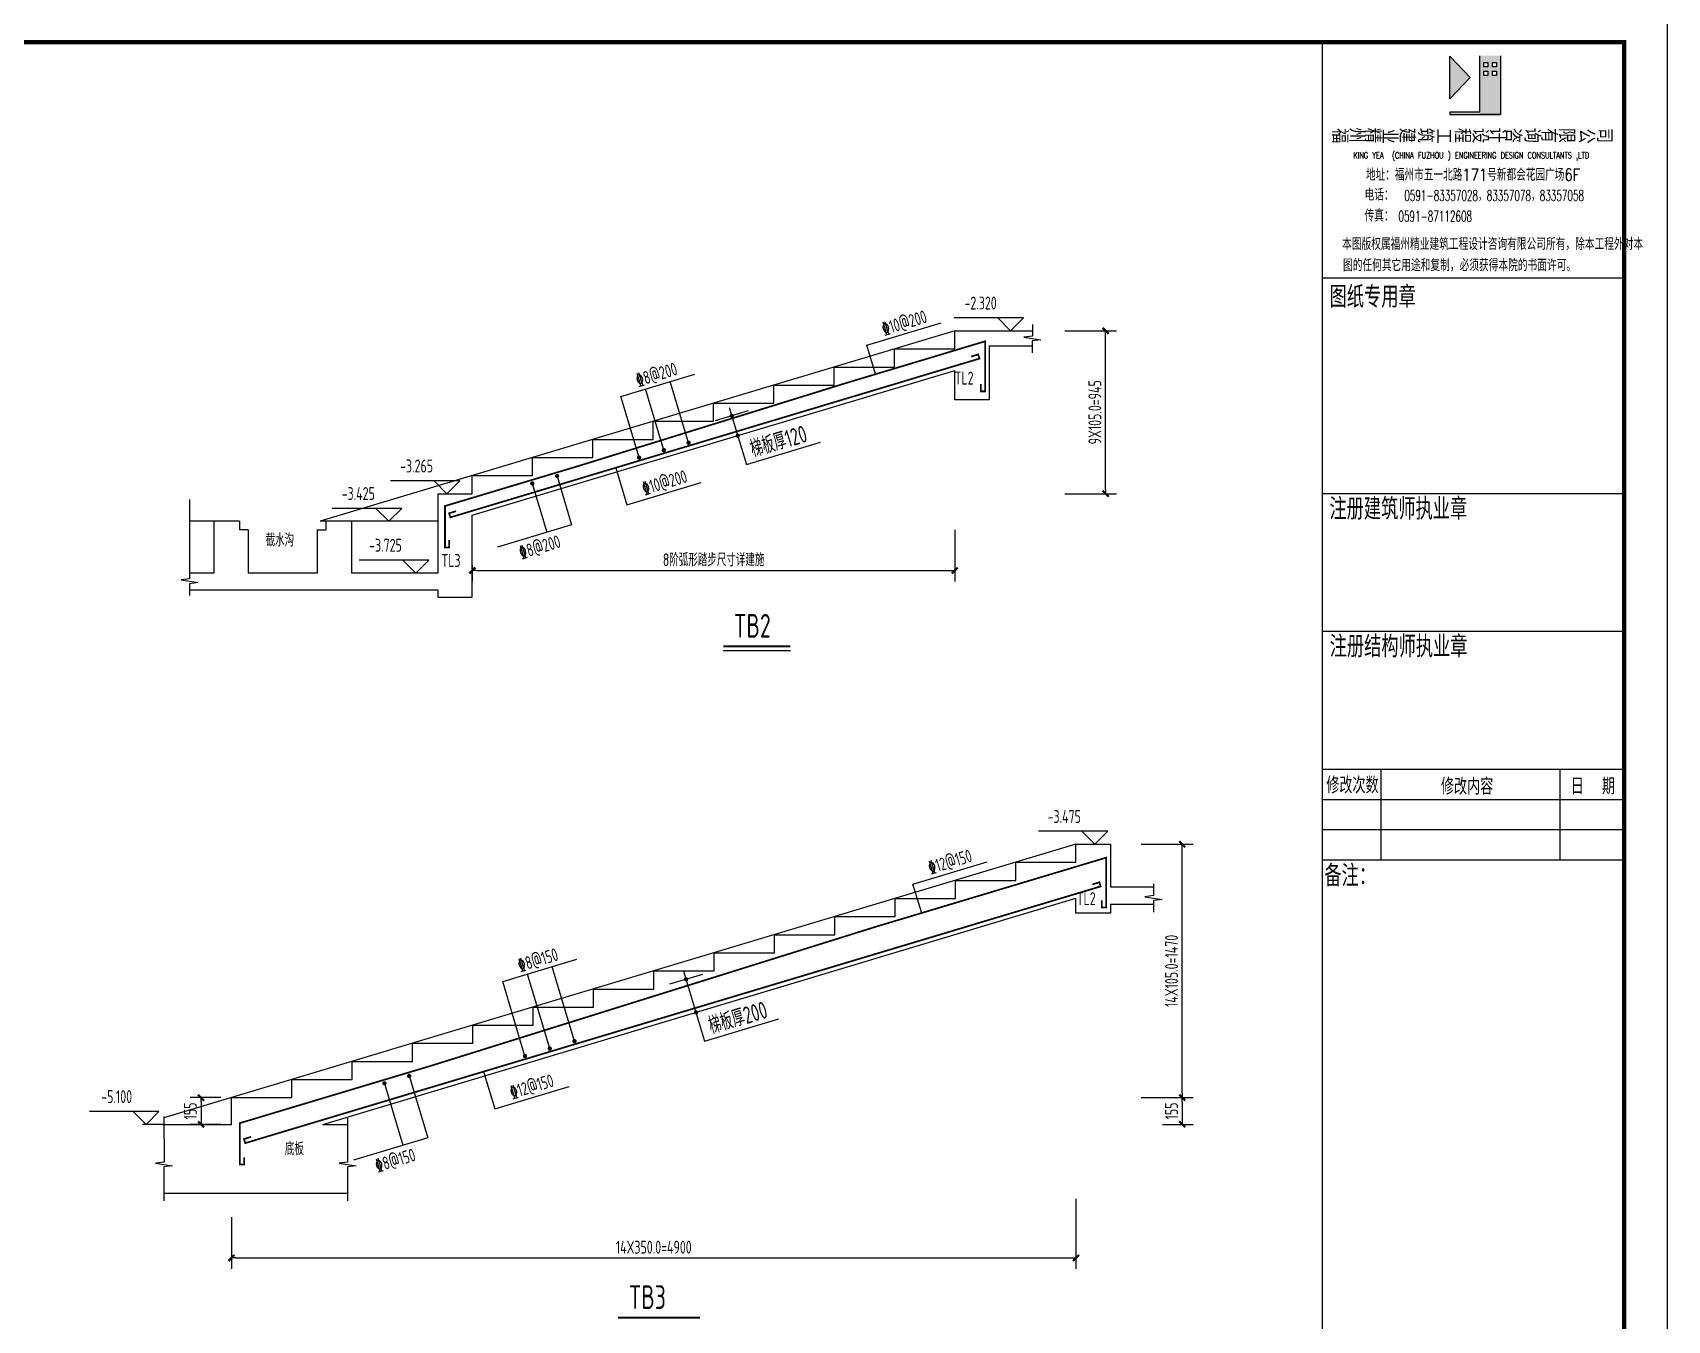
# Model space of a CAD drawing. Header units: millimetres. Extents: x -41781 to 68020, y 189188 to 426788.
# Drawn here: x 30081 to 68020, y 277334 to 307210 of the extents above; entities that cross this region are included whole.
import ezdxf
from ezdxf.enums import TextEntityAlignment as Align

# ---------------------------------------------------------------- set-up
doc = ezdxf.new("R2010")
doc.units = ezdxf.units.MM
doc.header["$LTSCALE"] = 1000
doc.header["$PDMODE"] = 35
doc.header["$PDSIZE"] = 200
for name, color, linetype in [('STAIR', 2, 'Continuous'), ('TEXT', 7, 'Continuous'), ('图框', 4, 'Continuous')]:
    doc.layers.add(name, color=color, linetype=linetype)
doc.styles.add('hztxt', font='txt', dxfattribs={"height": 10, "bigfont": 'hztxt.shx'})
doc.styles.add('HZTXT2', font='simplex.shx', dxfattribs={"width": 0.8, "bigfont": 'hztxt.shx'})
doc.styles.add('TK', font='romans.shx', dxfattribs={"width": 0.7, "bigfont": 'hztxt3.shx'})
doc.styles.add('TSSD_Dimension', font='Tssdeng.shx', dxfattribs={"width": 0.7, "bigfont": 'hztxt.shx'})
doc.styles.add('TSSD_Label', font='Tssdeng.shx', dxfattribs={"width": 0.7, "bigfont": 'hztxt.shx'})
doc.styles.add('TSSD_REIN', font='Tssdeng.shx', dxfattribs={"width": 0.7, "bigfont": 'hztxt.shx'})
doc.styles.add('汉字', font='STXINWEI.TTF', dxfattribs={"width": 0.8})
doc.dimstyles.new('TSSD_100_100$0', dxfattribs={"dimtxt": 300, "dimasz": 100, "dimexe": 250, "dimexo": 250, "dimgap": 100, "dimtad": 1, "dimdec": 0, "dimzin": 0, "dimdsep": 46, "dimtxsty": 'TSSD_Dimension', "dimblk": '_tsdbk', "dimblk1": '_tsdbk', "dimblk2": '_tsdbk', "dimsah": 1, "dimcen": 0, "dimclrt": 7, "dimadec": 0, "dimazin": 0, "dimtfac": 1, "dimtdec": 0, "dimtix": 1, "dimtmove": 2, "dimatfit": 3, "dimldrblk": '_tsdbk', "dimfxl": 1, "dimtolj": 1, "dimtzin": 0, "dimarcsym": 0})

# ---------------------------------------------------------------- blocks, each defined once
blk = doc.blocks.new('A$C35F87531')
at = {"layer": '图框'}
h = blk.add_hatch(color=256, dxfattribs=at)
h.paths.add_polyline_path([(80225, 58086), (79745, 58086), (79745, 56789), (79050, 56789), (79049, 56724), (79745, 56724), (80225, 56724)])
h.paths.add_polyline_path([(79837, 57631), (79837, 57731), (79937, 57731), (79937, 57631)], flags=16)
h.paths.add_polyline_path([(80032, 57631), (80032, 57731), (80132, 57731), (80132, 57631)], flags=16)
h.paths.add_polyline_path([(79837, 57827), (79837, 57927), (79937, 57927), (79937, 57827)], flags=16)
h.paths.add_polyline_path([(80032, 57827), (80032, 57927), (80132, 57927), (80132, 57827)], flags=16)
h.paths.add_polyline_path([(79524, 57583), (79049, 58081), (79050, 57085)])
for p, q in [((76100, 1000), (76100, 58400)), ((79050, 57085), (79049, 58081)), ((79524, 57583), (79049, 58081)), ((79745, 56789), (79745, 58086)), ((80225, 58086), (80225, 56724)), ((79837, 57927), (79937, 57927)), ((79837, 57927), (79837, 57827)), ((79937, 57827), (79837, 57827)), ((79837, 57731), (79937, 57731)), ((79837, 57731), (79837, 57631)), ((79937, 57927), (79937, 57827)), ((79937, 57731), (79937, 57631)), ((80032, 57927), (80132, 57927)), ((80032, 57927), (80032, 57827)), ((80132, 57827), (80032, 57827)), ((80032, 57731), (80132, 57731)), ((80032, 57731), (80032, 57631)), ((80132, 57927), (80132, 57827)), ((80132, 57731), (80132, 57631)), ((79524, 57583), (79050, 57085)), ((79937, 57631), (79837, 57631)), ((80132, 57631), (80032, 57631)), ((79050, 56789), (79049, 56724)), ((79049, 56724), (80225, 56724)), ((79049, 56724), (79745, 56724)), ((79050, 56789), (79745, 56789)), ((80225, 56724), (79745, 56724)), ((76100, 52932), (83100, 52932)), ((76100, 47932), (83100, 47932)), ((76100, 44732), (83100, 44732)), ((76100, 41532), (83100, 41532)), ((77453, 41532), (77453, 39432)), ((81606, 41532), (81606, 39432)), ((76100, 40832), (83100, 40832)), ((76100, 40132), (83100, 40132)), ((76100, 39432), (83100, 39432))]:
    blk.add_line(p, q, dxfattribs=at)
blk.add_lwpolyline([(0, 0), (0, 59400), (84100, 59400), (84100, 0)], close=True, dxfattribs=at)
at = {"layer": '图框', "const_width": 100}
blk.add_lwpolyline([(2500, 1000), (83100, 1000), (83100, 58400), (2500, 58400)], close=True, dxfattribs=at)
at = {"layer": '图框', "style": '汉字', "width": 0.8}
for s, p in [('福', (76354, 56404)), ('州', (76748, 56421)), ('精', (77116, 56416)), ('业', (77506, 56395)), ('建', (77912, 56415)), ('筑', (78337, 56416)), ('工', (78763, 56398)), ('程', (79197, 56411)), ('设', (79610, 56408)), ('计', (79994, 56418)), ('咨', (80372, 56413)), ('询', (80816, 56414)), ('有', (81209, 56410)), ('限', (81615, 56412)), ('公', (82075, 56397)), ('司', (82496, 56411))]:
    blk.add_text(s, height=320, rotation=270, dxfattribs=at).set_placement(p)
at = {"layer": '图框', "width": 0.7}
for s, height, style, p in [('KING YEA  (CHINA FUZHOU ) ENGINEERING DESIGN CONSULTANTS ,LTD', 150, 'hztxt', (76814, 55701)), ('本图版权属福州精业建筑工程设计咨询有限公司所有，除本工程外对本', 280, 'HZTXT2', (76551, 53580)), ('图的任何其它用途和复制，必须获得本院的书面许可。', 280, 'HZTXT2', (76573, 53088))]:
    blk.add_text(s, height=height, dxfattribs=dict(at, style=style)).set_placement(p)
at = {"layer": '图框'}
for s, height, style, width, p in [('地址：福州市五一北路171号新都会花园广场6F', 280, 'HZTXT2', 0.8, (79590, 55341)), ('电话：', 280, 'TK', 0.7, (77411, 54877)), ('0591-83357028，83357078，83357058', 250, 'TK', 0.6, (80082, 54841)), ('传真：', 280, 'TK', 0.7, (77411, 54391)), ('0591-87112608', 250, 'TK', 0.6, (78714, 54363)), ('图纸专用章', 500, 'HZTXT2', 0.8, (77262, 52521)), ('注册建筑师执业章', 500, 'HZTXT2', 0.8, (77857, 47602)), ('注册结构师执业章', 500, 'HZTXT2', 0.8, (77863, 44409)), ('修改次数', 380, 'HZTXT2', 0.8, (76792, 41181)), ('修改内容', 380, 'HZTXT2', 0.8, (79452, 41154)), ('日  期', 380, 'HZTXT2', 0.8, (82372, 41154)), ('备注：', 500, 'HZTXT2', 0.8, (76740, 39089))]:
    blk.add_text(s, height=height, dxfattribs=dict(at, style=style, width=width)).set_placement(p, align=Align.MIDDLE)
blk = doc.blocks.new('_tsdbk')
blk.add_line((-1, 0), (0, 0))
at = {"const_width": 0.5}
blk.add_lwpolyline([(-0.7, -0.7), (0.7, 0.7)], dxfattribs=at)
blk = doc.blocks.new('*D199')
at = {"layer": 'Defpoints', "color": 0}
for p in [(53784, 300293), (54984, 300293), (53784, 296513)]:
    blk.add_point(p, dxfattribs=at)
at = {"layer": 'STAIR', "color": 0, "lineweight": -2}
for p, q in [((54034, 300293), (55234, 300293)), ((54984, 296613), (54984, 300193)), ((54034, 296513), (55234, 296513))]:
    blk.add_line(p, q, dxfattribs=at)
at = {"layer": 'STAIR', "color": 0, "lineweight": -2, "xscale": 100, "yscale": 100, "zscale": 100}
for p, rotation in [((54984, 300293), 90), ((54984, 296513), 270)]:
    blk.add_blockref('_tsdbk', p, dxfattribs=dict(at, rotation=rotation))
at = {"layer": 'STAIR', "color": 7, "insert": (54734, 298403), "char_height": 300, "attachment_point": 5, "rotation": 90, "style": 'TSSD_Dimension'}
blk.add_mtext('\\A1;9X105.0=945', dxfattribs=at)
blk = doc.blocks.new('*D200')
at = {"layer": 'Defpoints', "color": 0}
for p in [(51484, 295923), (40284, 295103), (51484, 294730)]:
    blk.add_point(p, dxfattribs=at)
at = {"layer": 'STAIR', "color": 0, "lineweight": -2}
for p, q in [((51484, 295673), (51484, 294480)), ((40284, 294853), (40284, 294480)), ((40384, 294730), (51384, 294730))]:
    blk.add_line(p, q, dxfattribs=at)
at = {"layer": 'STAIR', "color": 0, "lineweight": -2, "xscale": 100, "yscale": 100, "zscale": 100, "rotation": 180}
blk.add_blockref('_tsdbk', (40284, 294730), dxfattribs=at)
at = {"layer": 'STAIR', "color": 0, "lineweight": -2, "xscale": 100, "yscale": 100, "zscale": 100}
blk.add_blockref('_tsdbk', (51484, 294730), dxfattribs=at)
at = {"layer": 'STAIR', "color": 7, "insert": (45884, 294980), "char_height": 300, "attachment_point": 5, "style": 'TSSD_Dimension'}
blk.add_mtext('\\A1;8阶弧形踏步尺寸详建施', dxfattribs=at)
blk = doc.blocks.new('*D208')
at = {"layer": 'Defpoints', "color": 0}
for p in [(55562, 288381), (56762, 288381), (55562, 282501)]:
    blk.add_point(p, dxfattribs=at)
at = {"layer": 'STAIR', "color": 0, "lineweight": -2}
for p, q in [((55812, 288381), (57012, 288381)), ((56762, 282601), (56762, 288281)), ((55812, 282501), (57012, 282501))]:
    blk.add_line(p, q, dxfattribs=at)
at = {"layer": 'STAIR', "color": 0, "lineweight": -2, "xscale": 100, "yscale": 100, "zscale": 100}
for p, rotation in [((56762, 288381), 90), ((56762, 282501), 270)]:
    blk.add_blockref('_tsdbk', p, dxfattribs=dict(at, rotation=rotation))
at = {"layer": 'STAIR', "color": 7, "insert": (56512, 285441), "char_height": 300, "attachment_point": 5, "rotation": 90, "style": 'TSSD_Dimension'}
blk.add_mtext('\\A1;14X105.0=1470', dxfattribs=at)
blk = doc.blocks.new('*D209')
at = {"layer": 'Defpoints', "color": 0}
for p in [(54296, 280401), (34696, 279981), (54296, 278781)]:
    blk.add_point(p, dxfattribs=at)
at = {"layer": 'STAIR', "color": 0, "lineweight": -2}
for p, q in [((54296, 280151), (54296, 278531)), ((34696, 279731), (34696, 278531)), ((34796, 278781), (54196, 278781))]:
    blk.add_line(p, q, dxfattribs=at)
at = {"layer": 'STAIR', "color": 0, "lineweight": -2, "xscale": 100, "yscale": 100, "zscale": 100, "rotation": 180}
blk.add_blockref('_tsdbk', (34696, 278781), dxfattribs=at)
at = {"layer": 'STAIR', "color": 0, "lineweight": -2, "xscale": 100, "yscale": 100, "zscale": 100}
blk.add_blockref('_tsdbk', (54296, 278781), dxfattribs=at)
at = {"layer": 'STAIR', "color": 7, "insert": (44496, 279031), "char_height": 300, "attachment_point": 5, "style": 'TSSD_Dimension'}
blk.add_mtext('\\A1;14X350.0=4900', dxfattribs=at)
blk = doc.blocks.new('*D210')
at = {"layer": 'Defpoints', "color": 0}
for p in [(34696, 282501), (33989, 281881), (34696, 281881)]:
    blk.add_point(p, dxfattribs=at)
at = {"layer": 'STAIR', "color": 0, "lineweight": -2}
for p, q in [((34446, 282501), (33739, 282501)), ((33989, 282401), (33989, 281981)), ((34446, 281881), (33739, 281881))]:
    blk.add_line(p, q, dxfattribs=at)
at = {"layer": 'STAIR', "color": 0, "lineweight": -2, "xscale": 100, "yscale": 100, "zscale": 100}
for p, rotation in [((33989, 282501), 90), ((33989, 281881), 270)]:
    blk.add_blockref('_tsdbk', p, dxfattribs=dict(at, rotation=rotation))
at = {"layer": 'STAIR', "color": 7, "insert": (33739, 282191), "char_height": 300, "attachment_point": 5, "rotation": 90, "style": 'TSSD_Dimension'}
blk.add_mtext('\\A1;155', dxfattribs=at)
blk = doc.blocks.new('*D211')
at = {"layer": 'Defpoints', "color": 0}
for p in [(56055, 282501), (56055, 281881), (56762, 281881)]:
    blk.add_point(p, dxfattribs=at)
at = {"layer": 'STAIR', "color": 0, "lineweight": -2}
for p, q in [((56305, 282501), (57012, 282501)), ((56762, 282401), (56762, 281981)), ((56305, 281881), (57012, 281881))]:
    blk.add_line(p, q, dxfattribs=at)
at = {"layer": 'STAIR', "color": 0, "lineweight": -2, "xscale": 100, "yscale": 100, "zscale": 100}
for p, rotation in [((56762, 282501), 90), ((56762, 281881), 270)]:
    blk.add_blockref('_tsdbk', p, dxfattribs=dict(at, rotation=rotation))
at = {"layer": 'STAIR', "color": 7, "insert": (56512, 282191), "char_height": 300, "attachment_point": 5, "rotation": 90, "style": 'TSSD_Dimension'}
blk.add_mtext('\\A1;155', dxfattribs=at)

msp = doc.modelspace()

# ---------------------------------------------------------------- linework, layer by layer
at = {"layer": 'STAIR'}
for p, q in [((51483.6, 300293.2), (36750.3, 295873.2)), ((51483.6, 299873.2), (51483.6, 300293.2)), ((51483.6, 300293.2), (53283.6, 300293.2)), ((50083.6, 299453.2), (50083.6, 299873.2)), ((50083.6, 299873.2), (51483.6, 299873.2)), ((53283.6, 299933.2), (52283.6, 299933.2)), ((52283.6, 299933.2), (52283.6, 298693.2)), ((40283.6, 296012.1), (51483.6, 299372.1)), ((48683.6, 299033.2), (48683.6, 299453.2)), ((48683.6, 299453.2), (50083.6, 299453.2)), ((51483.6, 298693.2), (51483.6, 299372.1)), ((45304.2, 297695.8), (44878.2, 299115.5)), ((47283.6, 298613.2), (47283.6, 299033.2)), ((47283.6, 299033.2), (48683.6, 299033.2)), ((44729.5, 297523.3), (44303.5, 298943.1)), ((45883.6, 298193.2), (45883.6, 298613.2)), ((45883.6, 298613.2), (47283.6, 298613.2)), ((52283.6, 298693.2), (51483.6, 298693.2)), ((46688.8, 298434.8), (45922.6, 298204.9)), ((44483.6, 297773.2), (44483.6, 298193.2)), ((44483.6, 298193.2), (45883.6, 298193.2)), ((43083.6, 297353.2), (43083.6, 297773.2)), ((43083.6, 297773.2), (44483.6, 297773.2)), ((41683.6, 296933.2), (41683.6, 297353.2)), ((41683.6, 297353.2), (43083.6, 297353.2)), ((40283.6, 296513.2), (40283.6, 296933.2)), ((40283.6, 296933.2), (41683.6, 296933.2)), ((41676.7, 296751.6), (42015.8, 295621.4)), ((39483.6, 296513.2), (40283.6, 296513.2)), ((39483.6, 296513.2), (39483.6, 294673.2)), ((40283.6, 294113.2), (40283.6, 296012.1)), ((34883.6, 295873.2), (33723.4, 295873.2)), ((34283.6, 295873.2), (34283.6, 294673.2)), ((34883.6, 295873.2), (34883.6, 295673.2)), ((35083.6, 295673.2), (34883.6, 295673.2)), ((35083.6, 295673.2), (35083.6, 294673.2)), ((36683.6, 295673.2), (36683.6, 294673.2)), ((36683.6, 295673.2), (36883.6, 295673.2)), ((39483.6, 295873.2), (36750.3, 295873.2)), ((36883.6, 295873.2), (36883.6, 295673.2)), ((37483.6, 295873.2), (37483.6, 294673.2)), ((34283.6, 294673.2), (33717.2, 294673.2)), ((36683.6, 294673.2), (35083.6, 294673.2)), ((39483.6, 294673.2), (37483.6, 294673.2)), ((39483.6, 294273.2), (33717.2, 294273.2)), ((39483.6, 294273.2), (39483.6, 294113.2)), ((39483.6, 294113.2), (40283.6, 294113.2)), ((54295.9, 288380.8), (33128, 282030.4)), ((54295.9, 287960.8), (54295.9, 288380.8)), ((54295.9, 288380.8), (55095.9, 288380.8)), ((55095.9, 288380.8), (55095.9, 287380.8)), ((52895.9, 287540.8), (52895.9, 287960.8)), ((52895.9, 287960.8), (54295.9, 287960.8)), ((51495.9, 287120.8), (51495.9, 287540.8)), ((51495.9, 287540.8), (52895.9, 287540.8)), ((56095.9, 287380.8), (55095.9, 287380.8)), ((36813.3, 281880.8), (54295.9, 287125.5)), ((50095.9, 286700.8), (50095.9, 287120.8)), ((50095.9, 287120.8), (51495.9, 287120.8)), ((54295.9, 286780.8), (54295.9, 287125.5)), ((56094.1, 286980.8), (55095.9, 286980.8)), ((55095.9, 286980.8), (55095.9, 286780.8)), ((48695.9, 286280.8), (48695.9, 286700.8)), ((48695.9, 286700.8), (50095.9, 286700.8)), ((55095.9, 286780.8), (54295.9, 286780.8)), ((47295.9, 285860.8), (47295.9, 286280.8)), ((47295.9, 286280.8), (48695.9, 286280.8)), ((45895.9, 285440.8), (45895.9, 285860.8)), ((45895.9, 285860.8), (47295.9, 285860.8)), ((42081.7, 283638.8), (41563.8, 285365)), ((42656.4, 283811.2), (42138.5, 285537.5)), ((44495.9, 285020.8), (44495.9, 285440.8)), ((44495.9, 285440.8), (45895.9, 285440.8)), ((45629.1, 285360.7), (44862.9, 285130.9)), ((43095.9, 284600.8), (43095.9, 285020.8)), ((43095.9, 285020.8), (44495.9, 285020.8)), ((41695.9, 284180.8), (41695.9, 284600.8)), ((41695.9, 284600.8), (43095.9, 284600.8)), ((40295.9, 283760.8), (40295.9, 284180.8)), ((40295.9, 284180.8), (41695.9, 284180.8)), ((38895.9, 283340.8), (38895.9, 283760.8)), ((38895.9, 283760.8), (40295.9, 283760.8)), ((37495.9, 282920.8), (37495.9, 283340.8)), ((37495.9, 283340.8), (38895.9, 283340.8)), ((36095.9, 282500.8), (36095.9, 282920.8)), ((36095.9, 282920.8), (37495.9, 282920.8)), ((38244.1, 282832), (38675.2, 281395.3)), ((34695.9, 281880.8), (34695.9, 282500.8)), ((34695.9, 282500.8), (36095.9, 282500.8)), ((36813.3, 281880.8), (37390.1, 281880.8)), ((33127.8, 280280.8), (37388.4, 280280.8))]:
    msp.add_line(p, q, dxfattribs=at)
at = {"layer": 'STAIR', "color": 4}
msp.add_line((46107.5, 292873.4), (47669.6, 292873.4), dxfattribs=at)
at = {"layer": 'STAIR'}
for points in [[(49640.6, 299285.5), (49438.8, 299958.2), (51162.9, 300475.4)], [(53283.6, 300443.2), (53283.6, 300170.2), (53085.2, 300145.2), (53480.3, 300082.6), (53281.9, 300057.5), (53281.9, 299784.5)], [(44154.8, 297350.9), (43728.9, 298770.7), (45452.9, 299287.9)], [(46248.2, 298511.4), (46644.8, 297189.6), (48368.9, 297706.9)], [(43614.9, 297115.9), (43873.5, 296253.8), (45597.6, 296771.1)], [(42251.4, 296924), (42590.5, 295793.8), (40866.4, 295276.5)], [(33723.4, 296380.6), (33723.4, 294537.8), (33524.9, 294512.7), (33920, 294450.1), (33721.6, 294425), (33721.6, 294152)], [(50714, 286784.6), (50512.2, 287457.2), (52236.3, 287974.5)], [(56095.9, 287460.4), (56095.9, 287187.4), (55897.5, 287162.3), (56292.5, 287099.8), (56094.1, 287074.7), (56094.1, 286801.7)], [(41507, 283466.4), (40989.1, 285192.6), (42713.2, 285709.9)], [(45188.5, 285437.4), (45677, 283809.1), (47401.1, 284326.3)], [(40547.1, 283105.3), (40805.8, 282243.3), (42529.8, 282760.5)], [(38818.8, 283004.4), (39249.9, 281567.7), (37525.8, 281050.5)], [(33127.9, 282060.8), (33129.6, 281004), (32931.2, 280978.9), (33326.2, 280916.3), (33127.8, 280891.3), (33127.8, 280103.6)], [(37390.1, 282023), (37390.1, 281004), (37191.7, 280978.9), (37586.8, 280916.3), (37388.4, 280891.3), (37388.4, 280103.6)], [(33129.6, 281880.8), (34695.9, 281880.8)]]:
    msp.add_lwpolyline(points, dxfattribs=at)
at = {"layer": 'STAIR', "color": 2, "const_width": 40}
for points in [[(52084.9, 299058.8), (52084.9, 298888.8), (52184.9, 298888.8), (52184.9, 300048.8), (49004.6, 299094.7), (42803.1, 297173), (39650.4, 296227.2), (39650.4, 295267.2), (39750.4, 295267.2), (39750.4, 295437.2)], [(54897.1, 287079.5), (54897.1, 286909.5), (54997.1, 286909.5), (54997.1, 288069.5), (49643.2, 286463.3), (39370.5, 283253.5), (34888.8, 281909), (34888.8, 280949), (34988.8, 280949), (34988.8, 281119)]]:
    msp.add_lwpolyline(points, dxfattribs=at)
at = {"layer": 'STAIR', "const_width": 40}
for points in [[(39909, 296108.5), (39746.2, 296059.7), (39774.9, 295963.9), (52054.9, 299647.9), (52026.2, 299743.7), (51863.3, 299694.8)], [(35147.5, 281589.8), (34984.6, 281541), (35013.4, 281445.2), (54867.1, 287401.3), (54838.4, 287497.1), (54675.6, 287448.2)]]:
    msp.add_lwpolyline(points, dxfattribs=at)
at = {"layer": 'STAIR', "const_width": 50}
for points in [[(46280.7, 298319.9, 1), (46330.7, 298319.9, 1)], [(46418.6, 297860.1, 1), (46468.6, 297860.1, 1)], [(44704.5, 297523.3, 1), (44754.5, 297523.3, 1)], [(45279.2, 297695.8, 1), (45329.2, 297695.8, 1)], [(44129.8, 297350.9, 1), (44179.8, 297350.9, 1)], [(41651.7, 296751.6, 1), (41701.7, 296751.6, 1)], [(42226.4, 296924, 1), (42276.4, 296924, 1)], [(45221, 285245.8, 1), (45271, 285245.8, 1)], [(45450.9, 284479.5, 1), (45500.9, 284479.5, 1)], [(42631.4, 283811.2, 1), (42681.4, 283811.2, 1)], [(41482, 283466.4, 1), (41532, 283466.4, 1)], [(42056.7, 283638.8, 1), (42106.7, 283638.8, 1)], [(38793.8, 283004.4, 1), (38843.8, 283004.4, 1)], [(38219.1, 282832, 1), (38269.1, 282832, 1)]]:
    msp.add_lwpolyline(points, format="xyb", close=True, dxfattribs=at)
at = {"layer": 'STAIR', "color": 4, "const_width": 50}
for points in [[(46107.5, 292973.4), (47669.6, 292973.4)], [(43667.6, 277396.8), (45567.6, 277396.8)]]:
    msp.add_lwpolyline(points, dxfattribs=at)
at = {"layer": 'TEXT', "color": 2}
msp.add_line((33129.6, 281880.8), (32629.2, 281880.8), dxfattribs=at)
for points in [[(52479.3, 300593.2), (52779.3, 300293.2), (53079.3, 300593.2), (51467.4, 300593.2)], [(39396.6, 296813.2), (39696.6, 296513.2), (39996.6, 296813.2), (38384.7, 296813.2)], [(38045.8, 296173.2), (38345.8, 295873.2), (38645.8, 296173.2), (37033.9, 296173.2)], [(38672.6, 294973.2), (38972.6, 294673.2), (39272.6, 294973.2), (37660.7, 294973.2)], [(54434, 288680.8), (54734, 288380.8), (55034, 288680.8), (53422.1, 288680.8)], [(32412, 282180.8), (32712, 281880.8), (33012, 282180.8), (31400.1, 282180.8)]]:
    msp.add_lwpolyline(points, dxfattribs=at)

# ---------------------------------------------------------------- block references
at = {"layer": '图框'}
msp.add_blockref('A$C35F87531', (-16079.8, 248588.1), dxfattribs=at)

# ---------------------------------------------------------------- texts
at = {"layer": 'STAIR', "style": 'TSSD_REIN', "width": 0.7}
for s, height, p in [('%%13210@200', 300, (49841.1, 300183.3)), ('%%1328@200', 300, (44131.1, 298995.8)), ('梯板厚120', 400, (46807.6, 297342.9)), ('%%13210@200', 300, (44275.8, 296478.9)), ('%%1328@200', 300, (41421, 294994)), ('%%13212@150', 300, (50914.5, 287682.3)), ('%%1328@150', 300, (41391.4, 285417.7)), ('梯板厚200', 400, (45839.8, 283962.3)), ('%%13212@150', 300, (41208, 282468.4)), ('%%1328@150', 300, (38080.4, 280767.9))]:
    msp.add_text(s, height=height, rotation=16.69924, dxfattribs=at).set_placement(p)
at = {"layer": 'STAIR', "color": 4, "style": 'TSSD_REIN', "width": 0.7}
for s, p in [('TB2', (46357.5, 293173.4)), ('TB3', (43917.6, 277596.8))]:
    msp.add_text(s, height=550, dxfattribs=at).set_placement(p)
at = {"layer": 'TEXT', "color": 2, "style": 'TSSD_Label', "width": 0.7}
for s, p in [('-2.320', (52455.9, 300696.7)), ('TL2', (51918.4, 298955.8)), ('-3.265', (39373.2, 296916.7)), ('-3.425', (38022.4, 296276.7)), ('截水沟', (36147.3, 295198)), ('-3.725', (38649.2, 295076.7)), ('TL3', (40011.1, 294724.5)), ('-3.475', (54410.6, 288784.2)), ('TL2', (54752.9, 286878)), ('-5.100', (32388.6, 282284.2)), ('底板', (36373.5, 281074.6))]:
    msp.add_text(s, height=300, dxfattribs=at).set_placement(p, align=Align.BOTTOM_RIGHT)

# ---------------------------------------------------------------- dimensions: what is measured, and where the dimension line sits
at = {"layer": 'STAIR'}
for base, p1, p2, text, picture, middle in [((54983.6, 300293.2), (53783.6, 296513.2), (53783.6, 300293.2), '9X105.0=945', '*D199', (54733.6, 298403.2)), ((56762.1, 288380.8), (55562.1, 282500.8), (55562.1, 288380.8), '14X105.0=1470', '*D208', (56512.1, 285440.8)), ((33989.2, 281880.8), (34695.9, 282500.8), (34695.9, 281880.8), '155', '*D210', (33739.2, 282190.8)), ((56762.1, 281880.8), (56055.4, 282500.8), (56055.4, 281880.8), '155', '*D211', (56512.1, 282190.8))]:
    dim = msp.add_linear_dim(base=base, p1=p1, p2=p2, angle=90, text=text, dimstyle='TSSD_100_100$0', dxfattribs=at)
    dim.commit()
    dim.dimension.update_dxf_attribs({"geometry": picture, "text_midpoint": middle})
for base, p1, p2, text, picture, middle in [((51483.6, 294730.5), (40283.6, 295103.2), (51483.6, 295923.2), '8阶弧形踏步尺寸详建施', '*D200', (45883.6, 294980.5)), ((54295.9, 278780.8), (34695.9, 279980.8), (54295.9, 280400.8), '14X350.0=4900', '*D209', (44495.9, 279030.8))]:
    dim = msp.add_linear_dim(base=base, p1=p1, p2=p2, text=text, dimstyle='TSSD_100_100$0', dxfattribs=at)
    dim.commit()
    dim.dimension.update_dxf_attribs({"geometry": picture, "text_midpoint": middle})

doc.saveas('drawing.dxf')
